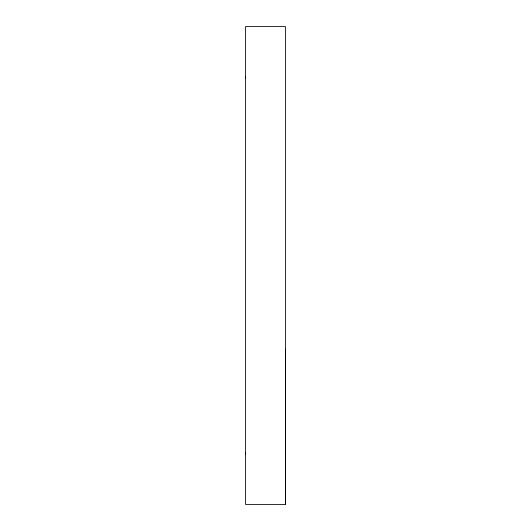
<?xml version="1.0" encoding="UTF-8"?>
<svg xmlns="http://www.w3.org/2000/svg" width="531" height="531" viewBox="0 0 531 531"><rect width="100%" height="100%" fill="white"/><g stroke="black" fill="none" stroke-linecap="round" stroke-linejoin="round"><path stroke-width="0.8" d="M245.607 78.123L245.601 76.331M285.412 504.45L285.412 26.55L245.587 26.55L245.587 504.45L285.412 504.45L285.412 349.132M245.587 452.877L245.601 454.669"/></g></svg>
